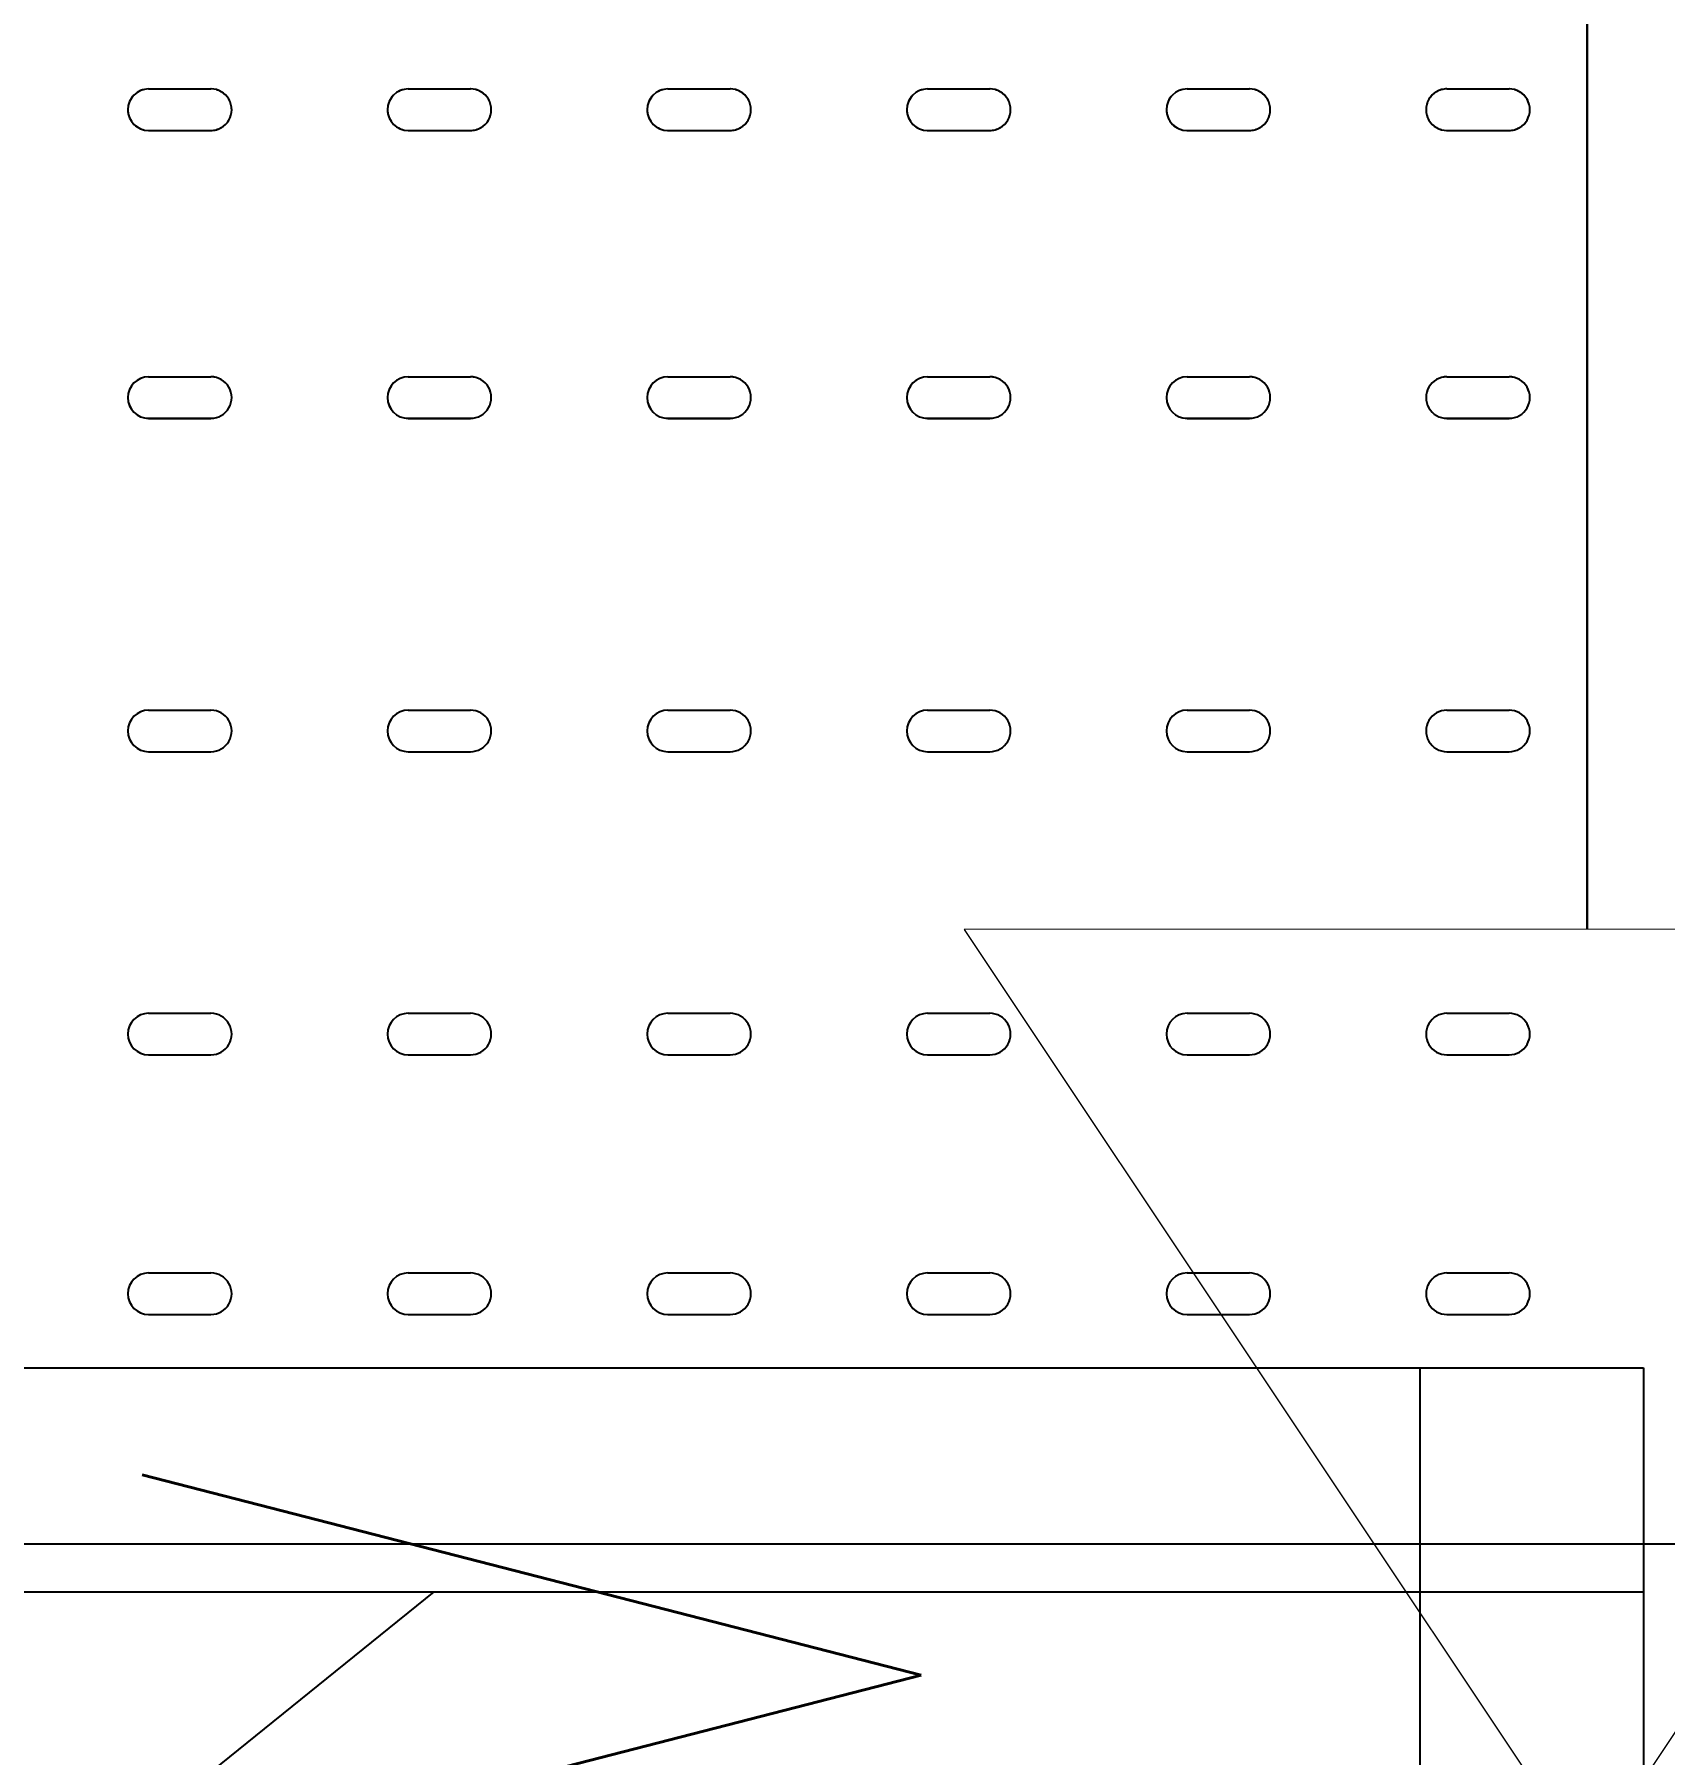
# Model space of a CAD drawing. Extents: x -2975 to 7327, y -1166 to 1029.
# Drawn here: x 515.13 to 552.81, y 864.81 to 904.55 of the extents above; entities that cross this region are included whole.
import ezdxf
from ezdxf.enums import TextEntityAlignment as Align

# ---------------------------------------------------------------- set-up
doc = ezdxf.new("R2010")
doc.units = 0
doc.header["$PDMODE"] = 34
doc.linetypes.add('XR-Mince$0$Anchor Stor (Ground Floor Plan ) Xref$2$Retail Building ( Ground Floor ) Xref$0$HIDDEN', pattern=[0.375, 0.25, -0.125])
doc.layers.add('13032-XPS-L02$0$09014-XPS-L04$0$P-DOMW-EQPM', color=7, linetype='Continuous', lineweight=20)
doc.layers.add('13032-XPS-L02$0$P-DOMW-CPIP', color=41, linetype='13032-XPS-L02$0$CW', lineweight=30)
for name, color, linetype in [('13032-XPS-L02$0$09014-XPS-L04$0$X-WSP-M-04-531-M08-09$0$Z000T_Symbol', 2, 'Continuous'), ('E-TEXT-LIGHTING', 7, 'Continuous'), ('HVAC Duct', 5, 'Continuous'), ('M-FIRE FIGHTING-2 INCH', 1, 'Continuous'), ('M-HVAC-BLUE', 5, 'Continuous'), ('M-PLUMBING-HWS-0.75 INCH', 1, 'Continuous'), ('XR-Mince$0$EQUIPMENT', 15, 'Continuous'), ('XR-Mince$0$EQUIPMENTS', 15, 'Continuous'), ('XR-Mince$0$fur dashed', 15, 'XR-Mince$0$Anchor Stor (Ground Floor Plan ) Xref$2$Retail Building ( Ground Floor ) Xref$0$HIDDEN'), ('XR-Mince$0$TAXT', 8, 'Continuous')]:
    doc.layers.add(name, color=color, linetype=linetype)
doc.styles.add('13032-XPS-L02$0$09014-XPS-L04$0$X-WSP-M-04-531-M08-09$0$ROMANS', font='romans.shx', dxfattribs={"width": 0.75})
doc.styles.add('13032-XPS-L02$0$SCG-LIN', font='romans.shx', dxfattribs={"width": 0.85, "height": 1})
doc.styles.get("Standard").update_dxf_attribs({"font": 'arial.ttf'})
doc.linetypes.add('13032-XPS-L02$0$CW', pattern='A,1802.16164,-237.768554,["CW",13032-XPS-L02$0$SCG-LIN,S=220,R=359.896463,X=0,Y=-113.722379],-710.206471,1790.857906', length=4540.994571)
doc.dimstyles.new('ISO-25', dxfattribs={"dimtxt": 10, "dimasz": 2.5, "dimexe": 1.25, "dimexo": 0.625, "dimtad": 0, "dimtxsty": 'Standard', "dimcen": 2.5, "dimadec": 0, "dimazin": 0, "dimtfac": 1, "dimtix": 1, "dimtmove": 0, "dimatfit": 3, "dimfxl": 1, "dimarcsym": 0})

# ---------------------------------------------------------------- blocks, each defined once
blk = doc.blocks.new('XR-Mince$0$A$C27630E02')
at = {"layer": 'XR-Mince$0$EQUIPMENT'}
for p, q in [((0.45, 1.2), (0.45, 0)), ((0.11382, 0.58513), (0.11382, 0.57073)), ((0.11382, 0.58513), (0.11382, 0.57073)), ((0.12342, 0.58513), (0.12342, 0.57073)), ((0.12342, 0.58513), (0.12342, 0.57073)), ((0.18035, 0.58513), (0.18035, 0.57073)), ((0.18035, 0.58513), (0.18035, 0.57073)), ((0.18995, 0.58513), (0.18995, 0.57073)), ((0.18995, 0.58513), (0.18995, 0.57073)), ((0.25738, 0.58513), (0.25738, 0.57073)), ((0.25738, 0.58513), (0.25738, 0.57073)), ((0.26698, 0.58513), (0.26698, 0.57073)), ((0.26698, 0.58513), (0.26698, 0.57073)), ((0.32742, 0.58513), (0.32742, 0.57073)), ((0.32742, 0.58513), (0.32742, 0.57073)), ((0.33702, 0.58513), (0.33702, 0.57073)), ((0.33702, 0.58513), (0.33702, 0.57073)), ((0.38742, 0.58513), (0.38742, 0.57073)), ((0.38742, 0.58513), (0.38742, 0.57073)), ((0.39702, 0.58513), (0.39702, 0.57073)), ((0.39702, 0.58513), (0.39702, 0.57073)), ((0.11382, 0.52513), (0.11382, 0.51073)), ((0.11382, 0.52513), (0.11382, 0.51073)), ((0.12342, 0.52513), (0.12342, 0.51073)), ((0.12342, 0.52513), (0.12342, 0.51073)), ((0.18035, 0.52513), (0.18035, 0.51073)), ((0.18035, 0.52513), (0.18035, 0.51073)), ((0.18995, 0.52513), (0.18995, 0.51073)), ((0.18995, 0.52513), (0.18995, 0.51073)), ((0.25738, 0.52513), (0.25738, 0.51073)), ((0.25738, 0.52513), (0.25738, 0.51073)), ((0.26698, 0.52513), (0.26698, 0.51073)), ((0.26698, 0.52513), (0.26698, 0.51073)), ((0.32742, 0.52513), (0.32742, 0.51073)), ((0.32742, 0.52513), (0.32742, 0.51073)), ((0.33702, 0.52513), (0.33702, 0.51073)), ((0.33702, 0.52513), (0.33702, 0.51073)), ((0.38742, 0.52513), (0.38742, 0.51073)), ((0.38742, 0.52513), (0.38742, 0.51073)), ((0.39702, 0.52513), (0.39702, 0.51073)), ((0.39702, 0.52513), (0.39702, 0.51073)), ((0.11382, 0.46513), (0.11382, 0.45073)), ((0.11382, 0.46513), (0.11382, 0.45073)), ((0.12342, 0.46513), (0.12342, 0.45073)), ((0.12342, 0.46513), (0.12342, 0.45073)), ((0.18035, 0.46513), (0.18035, 0.45073)), ((0.18035, 0.46513), (0.18035, 0.45073)), ((0.18995, 0.46513), (0.18995, 0.45073)), ((0.18995, 0.46513), (0.18995, 0.45073)), ((0.25738, 0.46513), (0.25738, 0.45073)), ((0.25738, 0.46513), (0.25738, 0.45073)), ((0.26698, 0.46513), (0.26698, 0.45073)), ((0.26698, 0.46513), (0.26698, 0.45073)), ((0.32742, 0.46513), (0.32742, 0.45073)), ((0.32742, 0.46513), (0.32742, 0.45073)), ((0.33702, 0.46513), (0.33702, 0.45073)), ((0.33702, 0.46513), (0.33702, 0.45073)), ((0.38742, 0.46513), (0.38742, 0.45073)), ((0.38742, 0.46513), (0.38742, 0.45073)), ((0.39702, 0.46513), (0.39702, 0.45073)), ((0.39702, 0.46513), (0.39702, 0.45073)), ((0.11382, 0.40513), (0.11382, 0.39073)), ((0.11382, 0.40513), (0.11382, 0.39073)), ((0.12342, 0.40513), (0.12342, 0.39073)), ((0.12342, 0.40513), (0.12342, 0.39073)), ((0.18035, 0.40513), (0.18035, 0.39073)), ((0.18035, 0.40513), (0.18035, 0.39073)), ((0.18995, 0.40513), (0.18995, 0.39073)), ((0.18995, 0.40513), (0.18995, 0.39073)), ((0.25738, 0.40513), (0.25738, 0.39073)), ((0.25738, 0.40513), (0.25738, 0.39073)), ((0.26698, 0.40513), (0.26698, 0.39073)), ((0.26698, 0.40513), (0.26698, 0.39073)), ((0.32742, 0.40513), (0.32742, 0.39073)), ((0.32742, 0.40513), (0.32742, 0.39073)), ((0.33702, 0.40513), (0.33702, 0.39073)), ((0.33702, 0.40513), (0.33702, 0.39073)), ((0.38742, 0.40513), (0.38742, 0.39073)), ((0.38742, 0.40513), (0.38742, 0.39073)), ((0.39702, 0.40513), (0.39702, 0.39073)), ((0.39702, 0.40513), (0.39702, 0.39073)), ((0.11382, 0.34513), (0.11382, 0.33073)), ((0.12342, 0.34513), (0.12342, 0.33073)), ((0.18035, 0.34513), (0.18035, 0.33073)), ((0.18995, 0.34513), (0.18995, 0.33073)), ((0.25738, 0.34513), (0.25738, 0.33073)), ((0.26698, 0.34513), (0.26698, 0.33073)), ((0.32742, 0.34513), (0.32742, 0.33073)), ((0.33702, 0.34513), (0.33702, 0.33073)), ((0.38742, 0.34513), (0.38742, 0.33073)), ((0.39702, 0.34513), (0.39702, 0.33073)), ((0.11382, 0.28513), (0.11382, 0.27073)), ((0.12342, 0.28513), (0.12342, 0.27073)), ((0.18035, 0.28513), (0.18035, 0.27073)), ((0.18995, 0.28513), (0.18995, 0.27073)), ((0.25738, 0.28513), (0.25738, 0.27073)), ((0.26698, 0.28513), (0.26698, 0.27073)), ((0.32742, 0.28513), (0.32742, 0.27073)), ((0.33702, 0.28513), (0.33702, 0.27073)), ((0.38742, 0.28513), (0.38742, 0.27073)), ((0.39702, 0.28513), (0.39702, 0.27073))]:
    blk.add_line(p, q, dxfattribs=at)
at = {"layer": 'XR-Mince$0$EQUIPMENT', "extrusion": (0, 0, -1)}
for centre, major_axis, start_param, end_param in [((0.11862, 0.58513), (0.00339, 0.00339), 3.926991, 7.068583), ((0.11862, 0.58513), (0.00339, 0.00339), 3.926991, 7.068583), ((0.18515, 0.58513), (0.00339, 0.00339), 3.926991, 7.068583), ((0.18515, 0.58513), (0.00339, 0.00339), 3.926991, 7.068583), ((0.26218, 0.58513), (0.00339, 0.00339), 3.926991, 7.068583), ((0.26218, 0.58513), (0.00339, 0.00339), 3.926991, 7.068583), ((0.33222, 0.58513), (0.00339, 0.00339), 3.926991, 7.068583), ((0.33222, 0.58513), (0.00339, 0.00339), 3.926991, 7.068583), ((0.39222, 0.58513), (0.00339, 0.00339), 3.926991, 7.068583), ((0.39222, 0.58513), (0.00339, 0.00339), 3.926991, 7.068583), ((0.11862, 0.57073), (0.00339, 0.00339), 0.785398, 3.926991), ((0.11862, 0.57073), (0.00339, 0.00339), 0.785398, 3.926991), ((0.18515, 0.57073), (0.00339, 0.00339), 0.785398, 3.926991), ((0.18515, 0.57073), (0.00339, 0.00339), 0.785398, 3.926991), ((0.26218, 0.57073), (0.00339, 0.00339), 0.785398, 3.926991), ((0.26218, 0.57073), (0.00339, 0.00339), 0.785398, 3.926991), ((0.33222, 0.57073), (0.00339, 0.00339), 0.785398, 3.926991), ((0.33222, 0.57073), (0.00339, 0.00339), 0.785398, 3.926991), ((0.39222, 0.57073), (0.00339, 0.00339), 0.785398, 3.926991), ((0.39222, 0.57073), (0.00339, 0.00339), 0.785398, 3.926991), ((0.11862, 0.52513), (0.00339, 0.00339), 3.926991, 7.068583), ((0.11862, 0.52513), (0.00339, 0.00339), 3.926991, 7.068583), ((0.18515, 0.52513), (0.00339, 0.00339), 3.926991, 7.068583), ((0.18515, 0.52513), (0.00339, 0.00339), 3.926991, 7.068583), ((0.26218, 0.52513), (0.00339, 0.00339), 3.926991, 7.068583), ((0.26218, 0.52513), (0.00339, 0.00339), 3.926991, 7.068583), ((0.33222, 0.52513), (0.00339, 0.00339), 3.926991, 7.068583), ((0.33222, 0.52513), (0.00339, 0.00339), 3.926991, 7.068583), ((0.39222, 0.52513), (0.00339, 0.00339), 3.926991, 7.068583), ((0.39222, 0.52513), (0.00339, 0.00339), 3.926991, 7.068583), ((0.11862, 0.51073), (-0.00339, 0.00339), 2.356194, 5.497787), ((0.11862, 0.51073), (-0.00339, 0.00339), 2.356194, 5.497787), ((0.18515, 0.51073), (-0.00339, 0.00339), 2.356194, 5.497787), ((0.18515, 0.51073), (-0.00339, 0.00339), 2.356194, 5.497787), ((0.26218, 0.51073), (-0.00339, 0.00339), 2.356194, 5.497787), ((0.26218, 0.51073), (-0.00339, 0.00339), 2.356194, 5.497787), ((0.33222, 0.51073), (-0.00339, 0.00339), 2.356194, 5.497787), ((0.33222, 0.51073), (-0.00339, 0.00339), 2.356194, 5.497787), ((0.39222, 0.51073), (-0.00339, 0.00339), 2.356194, 5.497787), ((0.39222, 0.51073), (-0.00339, 0.00339), 2.356194, 5.497787), ((0.11862, 0.46513), (0.00339, 0.00339), 3.926991, 7.068583), ((0.11862, 0.46513), (0.00339, 0.00339), 3.926991, 7.068583), ((0.18515, 0.46513), (0.00339, 0.00339), 3.926991, 7.068583), ((0.18515, 0.46513), (0.00339, 0.00339), 3.926991, 7.068583), ((0.26218, 0.46513), (0.00339, 0.00339), 3.926991, 7.068583), ((0.26218, 0.46513), (0.00339, 0.00339), 3.926991, 7.068583), ((0.33222, 0.46513), (0.00339, 0.00339), 3.926991, 7.068583), ((0.33222, 0.46513), (0.00339, 0.00339), 3.926991, 7.068583), ((0.39222, 0.46513), (0.00339, 0.00339), 3.926991, 7.068583), ((0.39222, 0.46513), (0.00339, 0.00339), 3.926991, 7.068583), ((0.11862, 0.45073), (-0.00339, 0.00339), 2.356194, 5.497787), ((0.11862, 0.45073), (-0.00339, 0.00339), 2.356194, 5.497787), ((0.18515, 0.45073), (-0.00339, 0.00339), 2.356194, 5.497787), ((0.18515, 0.45073), (-0.00339, 0.00339), 2.356194, 5.497787), ((0.26218, 0.45073), (-0.00339, 0.00339), 2.356194, 5.497787), ((0.26218, 0.45073), (-0.00339, 0.00339), 2.356194, 5.497787), ((0.33222, 0.45073), (-0.00339, 0.00339), 2.356194, 5.497787), ((0.33222, 0.45073), (-0.00339, 0.00339), 2.356194, 5.497787), ((0.39222, 0.45073), (-0.00339, 0.00339), 2.356194, 5.497787), ((0.39222, 0.45073), (-0.00339, 0.00339), 2.356194, 5.497787), ((0.11862, 0.40513), (0.00339, 0.00339), 3.926991, 7.068583), ((0.11862, 0.40513), (0.00339, 0.00339), 3.926991, 7.068583), ((0.18515, 0.40513), (0.00339, 0.00339), 3.926991, 7.068583), ((0.18515, 0.40513), (0.00339, 0.00339), 3.926991, 7.068583), ((0.26218, 0.40513), (0.00339, 0.00339), 3.926991, 7.068583), ((0.26218, 0.40513), (0.00339, 0.00339), 3.926991, 7.068583), ((0.33222, 0.40513), (0.00339, 0.00339), 3.926991, 7.068583), ((0.33222, 0.40513), (0.00339, 0.00339), 3.926991, 7.068583), ((0.39222, 0.40513), (0.00339, 0.00339), 3.926991, 7.068583), ((0.39222, 0.40513), (0.00339, 0.00339), 3.926991, 7.068583), ((0.11862, 0.39073), (0.00339, 0.00339), 0.785398, 3.926991), ((0.11862, 0.39073), (0.00339, 0.00339), 0.785398, 3.926991), ((0.18515, 0.39073), (0.00339, 0.00339), 0.785398, 3.926991), ((0.18515, 0.39073), (0.00339, 0.00339), 0.785398, 3.926991), ((0.26218, 0.39073), (0.00339, 0.00339), 0.785398, 3.926991), ((0.26218, 0.39073), (0.00339, 0.00339), 0.785398, 3.926991), ((0.33222, 0.39073), (0.00339, 0.00339), 0.785398, 3.926991), ((0.33222, 0.39073), (0.00339, 0.00339), 0.785398, 3.926991), ((0.39222, 0.39073), (0.00339, 0.00339), 0.785398, 3.926991), ((0.39222, 0.39073), (0.00339, 0.00339), 0.785398, 3.926991), ((0.11862, 0.34513), (0.00339, 0.00339), 3.926991, 7.068583), ((0.18515, 0.34513), (0.00339, 0.00339), 3.926991, 7.068583), ((0.26218, 0.34513), (0.00339, 0.00339), 3.926991, 7.068583), ((0.33222, 0.34513), (0.00339, 0.00339), 3.926991, 7.068583), ((0.39222, 0.34513), (0.00339, 0.00339), 3.926991, 7.068583), ((0.11862, 0.33073), (0.00339, 0.00339), 0.785398, 3.926991), ((0.18515, 0.33073), (0.00339, 0.00339), 0.785398, 3.926991), ((0.26218, 0.33073), (0.00339, 0.00339), 0.785398, 3.926991), ((0.33222, 0.33073), (0.00339, 0.00339), 0.785398, 3.926991), ((0.39222, 0.33073), (0.00339, 0.00339), 0.785398, 3.926991), ((0.11862, 0.28513), (-0.00339, 0.00339), 5.497787, 8.63938), ((0.18515, 0.28513), (-0.00339, 0.00339), 5.497787, 8.63938), ((0.26218, 0.28513), (-0.00339, 0.00339), 5.497787, 8.63938), ((0.33222, 0.28513), (-0.00339, 0.00339), 5.497787, 8.63938), ((0.39222, 0.28513), (-0.00339, 0.00339), 5.497787, 8.63938), ((0.11862, 0.27073), (-0.00339, 0.00339), 2.356194, 5.497787), ((0.18515, 0.27073), (-0.00339, 0.00339), 2.356194, 5.497787), ((0.26218, 0.27073), (-0.00339, 0.00339), 2.356194, 5.497787), ((0.33222, 0.27073), (-0.00339, 0.00339), 2.356194, 5.497787), ((0.39222, 0.27073), (-0.00339, 0.00339), 2.356194, 5.497787)]:
    blk.add_ellipse(centre, major_axis=major_axis, ratio=1, start_param=start_param, end_param=end_param, dxfattribs=at)
blk = doc.blocks.new('XR-Mince$0$Equipment')
at = {"layer": 'XR-Mince$0$EQUIPMENTS', "linetype": 'ByBlock'}
for p, q in [((517.774, 896.643, 0), (519.214, 896.643, 0)), ((517.774, 896.643, 0), (519.214, 896.643, 0)), ((523.774, 896.643, 0), (525.214, 896.643, 0)), ((523.774, 896.643, 0), (525.214, 896.643, 0)), ((529.774, 896.643, 0), (531.214, 896.643, 0)), ((529.774, 896.643, 0), (531.214, 896.643, 0)), ((535.774, 896.643, 0), (537.214, 896.643, 0)), ((535.774, 896.643, 0), (537.214, 896.643, 0)), ((541.774, 896.643, 0), (543.214, 896.643, 0)), ((547.774, 896.643, 0), (549.214, 896.643, 0)), ((517.774, 895.683, 0), (519.214, 895.683, 0)), ((517.774, 895.683, 0), (519.214, 895.683, 0)), ((523.774, 895.683, 0), (525.214, 895.683, 0)), ((523.774, 895.683, 0), (525.214, 895.683, 0)), ((529.774, 895.683, 0), (531.214, 895.683, 0)), ((529.774, 895.683, 0), (531.214, 895.683, 0)), ((535.774, 895.683, 0), (537.214, 895.683, 0)), ((535.774, 895.683, 0), (537.214, 895.683, 0)), ((541.774, 895.683, 0), (543.214, 895.683, 0)), ((547.774, 895.683, 0), (549.214, 895.683, 0)), ((517.774, 888.939, 0), (519.214, 888.939, 0)), ((517.774, 888.939, 0), (519.214, 888.939, 0)), ((523.774, 888.939, 0), (525.214, 888.939, 0)), ((523.774, 888.939, 0), (525.214, 888.939, 0)), ((529.774, 888.939, 0), (531.214, 888.939, 0)), ((529.774, 888.939, 0), (531.214, 888.939, 0)), ((535.774, 888.939, 0), (537.214, 888.939, 0)), ((535.774, 888.939, 0), (537.214, 888.939, 0)), ((541.774, 888.939, 0), (543.214, 888.939, 0)), ((547.774, 888.939, 0), (549.214, 888.939, 0)), ((517.774, 887.979, 0), (519.214, 887.979, 0)), ((517.774, 887.979, 0), (519.214, 887.979, 0)), ((523.774, 887.979, 0), (525.214, 887.979, 0)), ((523.774, 887.979, 0), (525.214, 887.979, 0)), ((529.774, 887.979, 0), (531.214, 887.979, 0)), ((529.774, 887.979, 0), (531.214, 887.979, 0)), ((535.774, 887.979, 0), (537.214, 887.979, 0)), ((535.774, 887.979, 0), (537.214, 887.979, 0)), ((541.774, 887.979, 0), (543.214, 887.979, 0)), ((547.774, 887.979, 0), (549.214, 887.979, 0)), ((517.774, 881.935, 0), (519.214, 881.935, 0)), ((517.774, 881.935, 0), (519.214, 881.935, 0)), ((523.774, 881.935, 0), (525.214, 881.935, 0)), ((523.774, 881.935, 0), (525.214, 881.935, 0)), ((529.774, 881.935, 0), (531.214, 881.935, 0)), ((529.774, 881.935, 0), (531.214, 881.935, 0)), ((535.774, 881.935, 0), (537.214, 881.935, 0)), ((535.774, 881.935, 0), (537.214, 881.935, 0)), ((541.774, 881.935, 0), (543.214, 881.935, 0)), ((547.774, 881.935, 0), (549.214, 881.935, 0)), ((517.774, 880.975, 0), (519.214, 880.975, 0)), ((517.774, 880.975, 0), (519.214, 880.975, 0)), ((523.774, 880.975, 0), (525.214, 880.975, 0)), ((523.774, 880.975, 0), (525.214, 880.975, 0)), ((529.774, 880.975, 0), (531.214, 880.975, 0)), ((529.774, 880.975, 0), (531.214, 880.975, 0)), ((535.774, 880.975, 0), (537.214, 880.975, 0)), ((535.774, 880.975, 0), (537.214, 880.975, 0)), ((541.774, 880.975, 0), (543.214, 880.975, 0)), ((547.774, 880.975, 0), (549.214, 880.975, 0)), ((517.774, 875.935, 0), (519.214, 875.935, 0)), ((517.774, 875.935, 0), (519.214, 875.935, 0)), ((523.774, 875.935, 0), (525.214, 875.935, 0)), ((523.774, 875.935, 0), (525.214, 875.935, 0)), ((529.774, 875.935, 0), (531.214, 875.935, 0)), ((529.774, 875.935, 0), (531.214, 875.935, 0)), ((535.774, 875.935, 0), (537.214, 875.935, 0)), ((535.774, 875.935, 0), (537.214, 875.935, 0)), ((541.774, 875.935, 0), (543.214, 875.935, 0)), ((547.774, 875.935, 0), (549.214, 875.935, 0)), ((517.774, 874.975, 0), (519.214, 874.975, 0)), ((517.774, 874.975, 0), (519.214, 874.975, 0)), ((523.774, 874.975, 0), (525.214, 874.975, 0)), ((523.774, 874.975, 0), (525.214, 874.975, 0)), ((529.774, 874.975, 0), (531.214, 874.975, 0)), ((529.774, 874.975, 0), (531.214, 874.975, 0)), ((535.774, 874.975, 0), (537.214, 874.975, 0)), ((535.774, 874.975, 0), (537.214, 874.975, 0)), ((541.774, 874.975, 0), (543.214, 874.975, 0)), ((547.774, 874.975, 0), (549.214, 874.975, 0)), ((456.287, 869.677, 0), (576.287, 869.677, 0))]:
    blk.add_line(p, q, dxfattribs=at)
for centre, major_axis, start_param, end_param in [((517.774, 896.163, 0), (-0.339, -0.339), 3.926991, 7.068583), ((517.774, 896.163, 0), (-0.339, -0.339), 3.926991, 7.068583), ((519.214, 896.163, 0), (-0.339, -0.339), 0.785398, 3.926991), ((519.214, 896.163, 0), (-0.339, -0.339), 0.785398, 3.926991), ((523.774, 896.163, 0), (-0.339, -0.339), 3.926991, 7.068583), ((523.774, 896.163, 0), (-0.339, -0.339), 3.926991, 7.068583), ((525.214, 896.163, 0), (-0.339, 0.339), 2.356194, 5.497787), ((525.214, 896.163, 0), (-0.339, 0.339), 2.356194, 5.497787), ((529.774, 896.163, 0), (-0.339, -0.339), 3.926991, 7.068583), ((529.774, 896.163, 0), (-0.339, -0.339), 3.926991, 7.068583), ((531.214, 896.163, 0), (-0.339, 0.339), 2.356194, 5.497787), ((531.214, 896.163, 0), (-0.339, 0.339), 2.356194, 5.497787), ((535.774, 896.163, 0), (-0.339, -0.339), 3.926991, 7.068583), ((535.774, 896.163, 0), (-0.339, -0.339), 3.926991, 7.068583), ((537.214, 896.163, 0), (-0.339, -0.339), 0.785398, 3.926991), ((537.214, 896.163, 0), (-0.339, -0.339), 0.785398, 3.926991), ((541.774, 896.163, 0), (-0.339, -0.339), 3.926991, 7.068583), ((543.214, 896.163, 0), (-0.339, -0.339), 0.785398, 3.926991), ((547.774, 896.163, 0), (-0.339, 0.339), 5.497787, 8.63938), ((549.214, 896.163, 0), (-0.339, 0.339), 2.356194, 5.497787), ((517.774, 888.459, 0), (-0.339, -0.339), 3.926991, 7.068583), ((517.774, 888.459, 0), (-0.339, -0.339), 3.926991, 7.068583), ((519.214, 888.459, 0), (-0.339, -0.339), 0.785398, 3.926991), ((519.214, 888.459, 0), (-0.339, -0.339), 0.785398, 3.926991), ((523.774, 888.459, 0), (-0.339, -0.339), 3.926991, 7.068583), ((523.774, 888.459, 0), (-0.339, -0.339), 3.926991, 7.068583), ((525.214, 888.459, 0), (-0.339, 0.339), 2.356194, 5.497787), ((525.214, 888.459, 0), (-0.339, 0.339), 2.356194, 5.497787), ((529.774, 888.459, 0), (-0.339, -0.339), 3.926991, 7.068583), ((529.774, 888.459, 0), (-0.339, -0.339), 3.926991, 7.068583), ((531.214, 888.459, 0), (-0.339, 0.339), 2.356194, 5.497787), ((531.214, 888.459, 0), (-0.339, 0.339), 2.356194, 5.497787), ((535.774, 888.459, 0), (-0.339, -0.339), 3.926991, 7.068583), ((535.774, 888.459, 0), (-0.339, -0.339), 3.926991, 7.068583), ((537.214, 888.459, 0), (-0.339, -0.339), 0.785398, 3.926991), ((537.214, 888.459, 0), (-0.339, -0.339), 0.785398, 3.926991), ((541.774, 888.459, 0), (-0.339, -0.339), 3.926991, 7.068583), ((543.214, 888.459, 0), (-0.339, -0.339), 0.785398, 3.926991), ((547.774, 888.459, 0), (-0.339, 0.339), 5.497787, 8.63938), ((549.214, 888.459, 0), (-0.339, 0.339), 2.356194, 5.497787), ((517.774, 881.455, 0), (-0.339, -0.339), 3.926991, 7.068583), ((517.774, 881.455, 0), (-0.339, -0.339), 3.926991, 7.068583), ((519.214, 881.455, 0), (-0.339, -0.339), 0.785398, 3.926991), ((519.214, 881.455, 0), (-0.339, -0.339), 0.785398, 3.926991), ((523.774, 881.455, 0), (-0.339, -0.339), 3.926991, 7.068583), ((523.774, 881.455, 0), (-0.339, -0.339), 3.926991, 7.068583), ((525.214, 881.455, 0), (-0.339, 0.339), 2.356194, 5.497787), ((525.214, 881.455, 0), (-0.339, 0.339), 2.356194, 5.497787), ((529.774, 881.455, 0), (-0.339, -0.339), 3.926991, 7.068583), ((529.774, 881.455, 0), (-0.339, -0.339), 3.926991, 7.068583), ((531.214, 881.455, 0), (-0.339, 0.339), 2.356194, 5.497787), ((531.214, 881.455, 0), (-0.339, 0.339), 2.356194, 5.497787), ((535.774, 881.455, 0), (-0.339, -0.339), 3.926991, 7.068583), ((535.774, 881.455, 0), (-0.339, -0.339), 3.926991, 7.068583), ((537.214, 881.455, 0), (-0.339, -0.339), 0.785398, 3.926991), ((537.214, 881.455, 0), (-0.339, -0.339), 0.785398, 3.926991), ((541.774, 881.455, 0), (-0.339, -0.339), 3.926991, 7.068583), ((543.214, 881.455, 0), (-0.339, -0.339), 0.785398, 3.926991), ((547.774, 881.455, 0), (-0.339, 0.339), 5.497787, 8.63938), ((549.214, 881.455, 0), (-0.339, 0.339), 2.356194, 5.497787), ((517.774, 875.455, 0), (-0.339, -0.339), 3.926991, 7.068583), ((517.774, 875.455, 0), (-0.339, -0.339), 3.926991, 7.068583), ((519.214, 875.455, 0), (-0.339, -0.339), 0.785398, 3.926991), ((519.214, 875.455, 0), (-0.339, -0.339), 0.785398, 3.926991), ((523.774, 875.455, 0), (-0.339, -0.339), 3.926991, 7.068583), ((523.774, 875.455, 0), (-0.339, -0.339), 3.926991, 7.068583), ((525.214, 875.455, 0), (-0.339, 0.339), 2.356194, 5.497787), ((525.214, 875.455, 0), (-0.339, 0.339), 2.356194, 5.497787), ((529.774, 875.455, 0), (-0.339, -0.339), 3.926991, 7.068583), ((529.774, 875.455, 0), (-0.339, -0.339), 3.926991, 7.068583), ((531.214, 875.455, 0), (-0.339, 0.339), 2.356194, 5.497787), ((531.214, 875.455, 0), (-0.339, 0.339), 2.356194, 5.497787), ((535.774, 875.455, 0), (-0.339, -0.339), 3.926991, 7.068583), ((535.774, 875.455, 0), (-0.339, -0.339), 3.926991, 7.068583), ((537.214, 875.455, 0), (-0.339, -0.339), 0.785398, 3.926991), ((537.214, 875.455, 0), (-0.339, -0.339), 0.785398, 3.926991), ((541.774, 875.455, 0), (-0.339, -0.339), 3.926991, 7.068583), ((543.214, 875.455, 0), (-0.339, -0.339), 0.785398, 3.926991), ((547.774, 875.455, 0), (-0.339, 0.339), 5.497787, 8.63938), ((549.214, 875.455, 0), (-0.339, 0.339), 2.356194, 5.497787)]:
    blk.add_ellipse(centre, major_axis=major_axis, ratio=1, start_param=start_param, end_param=end_param, dxfattribs=at)
at = {"layer": 'XR-Mince$0$EQUIPMENTS', "linetype": 'ByBlock', "xscale": -99.99999999999997, "yscale": 99.99999999999997, "zscale": 100, "rotation": 89.99999999999905}
blk.add_blockref('XR-Mince$0$A$C27630E02', (576.287, 914.677, 0), dxfattribs=at)
blk = doc.blocks.new('XR-Mince')
at = {"layer": 'XR-Mince$0$fur dashed'}
for p, q in [((517.774, 903.295, 0), (519.214, 903.295, 0)), ((517.774, 903.295, 0), (519.214, 903.295, 0)), ((523.774, 903.295, 0), (525.214, 903.295, 0)), ((523.774, 903.295, 0), (525.214, 903.295, 0)), ((529.774, 903.295, 0), (531.214, 903.295, 0)), ((529.774, 903.295, 0), (531.214, 903.295, 0)), ((535.774, 903.295, 0), (537.214, 903.295, 0)), ((535.774, 903.295, 0), (537.214, 903.295, 0)), ((541.774, 903.295, 0), (543.214, 903.295, 0)), ((547.774, 903.295, 0), (549.214, 903.295, 0)), ((517.774, 902.335, 0), (519.214, 902.335, 0)), ((517.774, 902.335, 0), (519.214, 902.335, 0)), ((523.774, 902.335, 0), (525.214, 902.335, 0)), ((523.774, 902.335, 0), (525.214, 902.335, 0)), ((529.774, 902.335, 0), (531.214, 902.335, 0)), ((529.774, 902.335, 0), (531.214, 902.335, 0)), ((535.774, 902.335, 0), (537.214, 902.335, 0)), ((535.774, 902.335, 0), (537.214, 902.335, 0)), ((541.774, 902.335, 0), (543.214, 902.335, 0)), ((547.774, 902.335, 0), (549.214, 902.335, 0))]:
    blk.add_line(p, q, dxfattribs=at)
for centre, major_axis, start_param, end_param in [((517.774, 902.815, 0), (-0.339, -0.339), 3.926991, 7.068583), ((517.774, 902.815, 0), (-0.339, -0.339), 3.926991, 7.068583), ((519.214, 902.815, 0), (-0.339, -0.339), 0.785398, 3.926991), ((519.214, 902.815, 0), (-0.339, -0.339), 0.785398, 3.926991), ((523.774, 902.815, 0), (-0.339, -0.339), 3.926991, 7.068583), ((523.774, 902.815, 0), (-0.339, -0.339), 3.926991, 7.068583), ((525.214, 902.815, 0), (-0.339, 0.339), 2.356194, 5.497787), ((525.214, 902.815, 0), (-0.339, 0.339), 2.356194, 5.497787), ((529.774, 902.815, 0), (-0.339, -0.339), 3.926991, 7.068583), ((529.774, 902.815, 0), (-0.339, -0.339), 3.926991, 7.068583), ((531.214, 902.815, 0), (-0.339, 0.339), 2.356194, 5.497787), ((531.214, 902.815, 0), (-0.339, 0.339), 2.356194, 5.497787), ((535.774, 902.815, 0), (-0.339, -0.339), 3.926991, 7.068583), ((535.774, 902.815, 0), (-0.339, -0.339), 3.926991, 7.068583), ((537.214, 902.815, 0), (-0.339, -0.339), 0.785398, 3.926991), ((537.214, 902.815, 0), (-0.339, -0.339), 0.785398, 3.926991), ((541.774, 902.815, 0), (-0.339, -0.339), 3.926991, 7.068583), ((543.214, 902.815, 0), (-0.339, -0.339), 0.785398, 3.926991), ((547.774, 902.815, 0), (-0.339, 0.339), 5.497787, 8.63938), ((549.214, 902.815, 0), (-0.339, 0.339), 2.356194, 5.497787)]:
    blk.add_ellipse(centre, major_axis=major_axis, ratio=1, start_param=start_param, end_param=end_param, dxfattribs=at)
at = {"layer": 'XR-Mince$0$TAXT'}
blk.add_blockref('XR-Mince$0$Equipment', (0, 0), dxfattribs=at)
blk = doc.blocks.new('*D79')
at = {"layer": 'Defpoints', "color": 0, "transparency": 16777216}
for p in [(510.197, 917.714), (561.631, 917.714), (501.368, 773.237)]:
    blk.add_point(p, dxfattribs=at)
at = {"layer": 'M-FIRE FIGHTING-2 INCH', "color": 0, "lineweight": -2, "transparency": 16777216}
for p, q in [((561.006, 917.714), (508.947, 917.714)), ((510.197, 915.214), (510.197, 866.397)), ((510.197, 775.737), (510.197, 824.554)), ((501.993, 773.237), (511.447, 773.237))]:
    blk.add_line(p, q, dxfattribs=at)
at = {"layer": 'M-FIRE FIGHTING-2 INCH', "color": 0, "transparency": 16777216}
for points in [[(509.78, 915.214), (510.614, 915.214), (510.197, 917.714)], [(509.78, 775.737), (510.614, 775.737), (510.197, 773.237)]]:
    blk.add_solid(points, dxfattribs=at)
at = {"layer": 'M-FIRE FIGHTING-2 INCH', "color": 0, "transparency": 16777216, "insert": (510.197, 845.476), "char_height": 10, "attachment_point": 5, "rotation": 90}
blk.add_mtext('144,48', dxfattribs=at)
blk = doc.blocks.new('pf')
at = {"layer": 'HVAC Duct', "color": 2}
for p, q in [((433.91128, -31.77788), (433.91128, -29.9061)), ((433.97128, -31.77788), (433.97128, -29.9061)), ((432.81821, -31.04912), (433.64704, -31.71788)), ((430.56418, -31.71788), (433.97128, -31.71788)), ((430.56418, -31.77788), (433.97128, -31.77788))]:
    blk.add_line(p, q, dxfattribs=at)
blk = doc.blocks.new('13032-XPS-L02$0$09014-XPS-L04$0$X-WSP-M-04-531-M08-09$0$PSV-IV')
blk.add_lwpolyline([(0, -2), (0, 2), (3, 0), (6, 2), (6, -2), (3, 0), (0, -2)], close=True)
at = {"layer": '13032-XPS-L02$0$09014-XPS-L04$0$X-WSP-M-04-531-M08-09$0$Z000T_Symbol', "style": '13032-XPS-L02$0$09014-XPS-L04$0$X-WSP-M-04-531-M08-09$0$ROMANS', "width": 0.75}
blk.add_attdef('IV', text='', height=2.5, dxfattribs=at).set_placement((3, 4.2458), align=Align.MIDDLE_CENTER)
blk = doc.blocks.new('A$C43130899')
at = {"layer": '13032-XPS-L02$0$P-DOMW-CPIP', "color": 7}
blk.add_line((4486.6, -4159.9), (5050, -4159.9), dxfattribs=at)
at = {"layer": '13032-XPS-L02$0$09014-XPS-L04$0$P-DOMW-EQPM', "color": 7, "ltscale": 850}
ref = blk.add_blockref('13032-XPS-L02$0$09014-XPS-L04$0$X-WSP-M-04-531-M08-09$0$PSV-IV', (4054.6, -4160.01), dxfattribs=dict(at, xscale=-72.00000003164996, yscale=72.00000000000006, zscale=71.99999999999996, rotation=180.0140910124166))
ref.add_attrib('IV', 'IV', dxfattribs={"layer": '13032-XPS-L02$0$09014-XPS-L04$0$X-WSP-M-04-531-M08-09$0$Z000T_Symbol', "color": 7, "height": 180, "rotation": 0.0141, "style": '13032-XPS-L02$0$09014-XPS-L04$0$X-WSP-M-04-531-M08-09$0$ROMANS', "width": 0.75}).set_placement((4291.13, -3916.03), align=Align.MIDDLE_CENTER)

msp = doc.modelspace()

# ---------------------------------------------------------------- block references
at = {"layer": 'E-TEXT-LIGHTING'}
msp.add_blockref('XR-Mince', (0, 0), dxfattribs=at)

# ---------------------------------------------------------------- next in the draw order: block references
at = {"layer": 'M-HVAC-BLUE', "xscale": -86.18239858312988, "yscale": 86.18239858312988, "zscale": 86.18239858312688, "rotation": 180.0000014878832}
msp.add_blockref('pf', (-36848.367, -1864.954), dxfattribs=at)
at = {"layer": 'M-PLUMBING-HWS-0.75 INCH', "xscale": 0.1, "yscale": 0.1, "zscale": 0.1, "rotation": 90}
msp.add_blockref('A$C43130899', (135.027, 435.214), dxfattribs=at)

# ---------------------------------------------------------------- next in the draw order: dimensions: what is measured, and where the dimension line sits
at = {"layer": 'M-FIRE FIGHTING-2 INCH', "color": 32, "true_color": 0xcd6928}
dim = msp.add_linear_dim(base=(510.197, 917.714), p1=(501.368, 773.237), p2=(561.631, 917.714), angle=90, dimstyle='ISO-25', dxfattribs=at)
dim.commit()
dim.dimension.update_dxf_attribs({"geometry": '*D79', "text_midpoint": (510.197, 845.476)})

doc.saveas('drawing.dxf')
